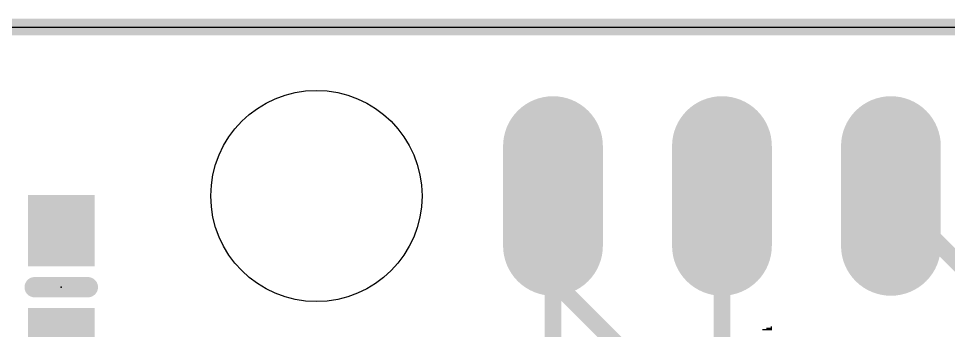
# Model space of a CAD drawing. Extents: x -3.3 to 68.7, y -0.1 to 53.5.
# Drawn here: x 10.76 to 24.74, y 48.78 to 53.47 of the extents above; entities that cross this region are included whole.
import ezdxf

# ---------------------------------------------------------------- set-up
doc = ezdxf.new("R2010")
doc.units = 0
for name, color, linetype in [('1', 12, 'CONTINUOUS'), ('16', 5, 'CONTINUOUS'), ('17', 110, 'CONTINUOUS'), ('20', 53, 'CONTINUOUS'), ('200', 4, 'CONTINUOUS'), ('21', 40, 'CONTINUOUS'), ('23', 53, 'CONTINUOUS')]:
    doc.layers.add(name, color=color, linetype=linetype)

# ---------------------------------------------------------------- blocks, each defined once
blk = doc.blocks.new('RECT')
blk.add_solid([(-0.5, -0.5), (0.5, -0.5), (-0.5, 0.5), (0.5, 0.5)])
blk = doc.blocks.new('LONGP100')
at = {"const_width": 1}
blk.add_lwpolyline([(-0.5, 0), (0.5, 0)], dxfattribs=at)
at = {"const_width": 0.5}
for points in [[(-0.5, 0.25, 1), (-0.5, -0.25)], [(0.5, -0.25, 1), (0.5, 0.25)]]:
    blk.add_lwpolyline(points, format="xyb", dxfattribs=at)

msp = doc.modelspace()

# ---------------------------------------------------------------- linework, layer by layer
at = {"layer": '1', "const_width": 0.254}
for points in [[(0, 53.34), (68.58, 53.34)], [(18.796, 50.8), (18.796, 49.53)], [(21.336, 50.8), (21.336, 47.6366)], [(18.796, 49.53), (22.5004, 45.8256)]]:
    msp.add_lwpolyline(points, dxfattribs=at)
at = {"layer": '1', "const_width": 0.127}
for points in [[(18.8595, 50.8, 1), (18.7325, 50.8)], [(21.3995, 50.8, 1), (21.2725, 50.8)], [(18.8409, 49.5749, 1), (18.7511, 49.4851)], [(18.7325, 49.53, 1), (18.8595, 49.53)]]:
    msp.add_lwpolyline(points, format="xyb", dxfattribs=at)
at = {"layer": '16', "const_width": 0.254}
for points in [[(0, 53.34), (68.58, 53.34)], [(18.796, 50.8), (18.796, 44.196)], [(21.336, 50.8), (21.336, 43.307)], [(23.876, 50.8), (33.2994, 41.3766)]]:
    msp.add_lwpolyline(points, dxfattribs=at)
at = {"layer": '16', "const_width": 0.127}
for points in [[(18.8595, 50.8, 1), (18.7325, 50.8)], [(21.3995, 50.8, 1), (21.2725, 50.8)], [(23.9209, 50.8449, 1), (23.8311, 50.7551)]]:
    msp.add_lwpolyline(points, format="xyb", dxfattribs=at)
at = {"layer": '20'}
msp.add_line((1, 53.34), (64.516, 53.34), dxfattribs=at)
msp.add_circle((15.24, 50.8), 1.5875, dxfattribs=at)
at = {"layer": '21', "const_width": 0.3048}
msp.add_lwpolyline([(11.8046, 49.4284), (11.0046, 49.4284)], dxfattribs=at)
at = {"layer": '21', "const_width": 0.1524}
for points in [[(11.0046, 49.5046, 1), (11.0046, 49.3522)], [(11.8046, 49.3522, 1), (11.8046, 49.5046)]]:
    msp.add_lwpolyline(points, format="xyb", dxfattribs=at)
at = {"layer": '23'}
msp.add_point((11.4046, 49.4284), dxfattribs=at)

# ---------------------------------------------------------------- block references
at = {"layer": '1', "xscale": 1.075, "rotation": 270}
for p in [(11.4046, 50.2784), (11.4046, 48.5784)]:
    msp.add_blockref('RECT', p, dxfattribs=at)
at = {"layer": '17', "xscale": 1.5, "yscale": 1.5, "rotation": 90}
for p in [(18.796, 50.8), (18.796, 50.8), (21.336, 50.8), (21.336, 50.8), (23.876, 50.8), (23.876, 50.8)]:
    msp.add_blockref('LONGP100', p, dxfattribs=at)
at = {"layer": '200'}
for p, xscale, yscale in [((22.0142, 48.7892), 0.1473, 0.0211), ((22.0459, 48.8103), 0.0838, 0.0211), ((22.0777, 48.8315), 0.0203, 0.0213)]:
    msp.add_blockref('RECT', p, dxfattribs=dict(at, xscale=xscale, yscale=yscale))

doc.saveas('drawing.dxf')
